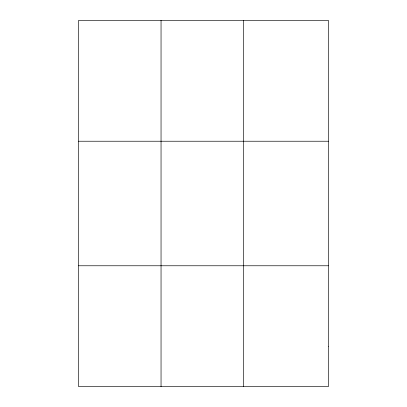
<?xml version="1.0" encoding="UTF-8"?>
<svg xmlns="http://www.w3.org/2000/svg" width="407" height="407" viewBox="0 0 407 407"><rect width="100%" height="100%" fill="white"/><g stroke="black" fill="none" stroke-linecap="round" stroke-linejoin="round"><path stroke-width="0.61" d="M161.045 386.65L161.045 20.35M243.457 386.65L243.457 20.35M78.632 141.229L328.368 141.229M78.632 265.771L328.368 265.771M328.368 346.357L328.368 386.65L78.632 386.65L78.632 20.35L328.368 20.35L328.368 346.357"/></g></svg>
